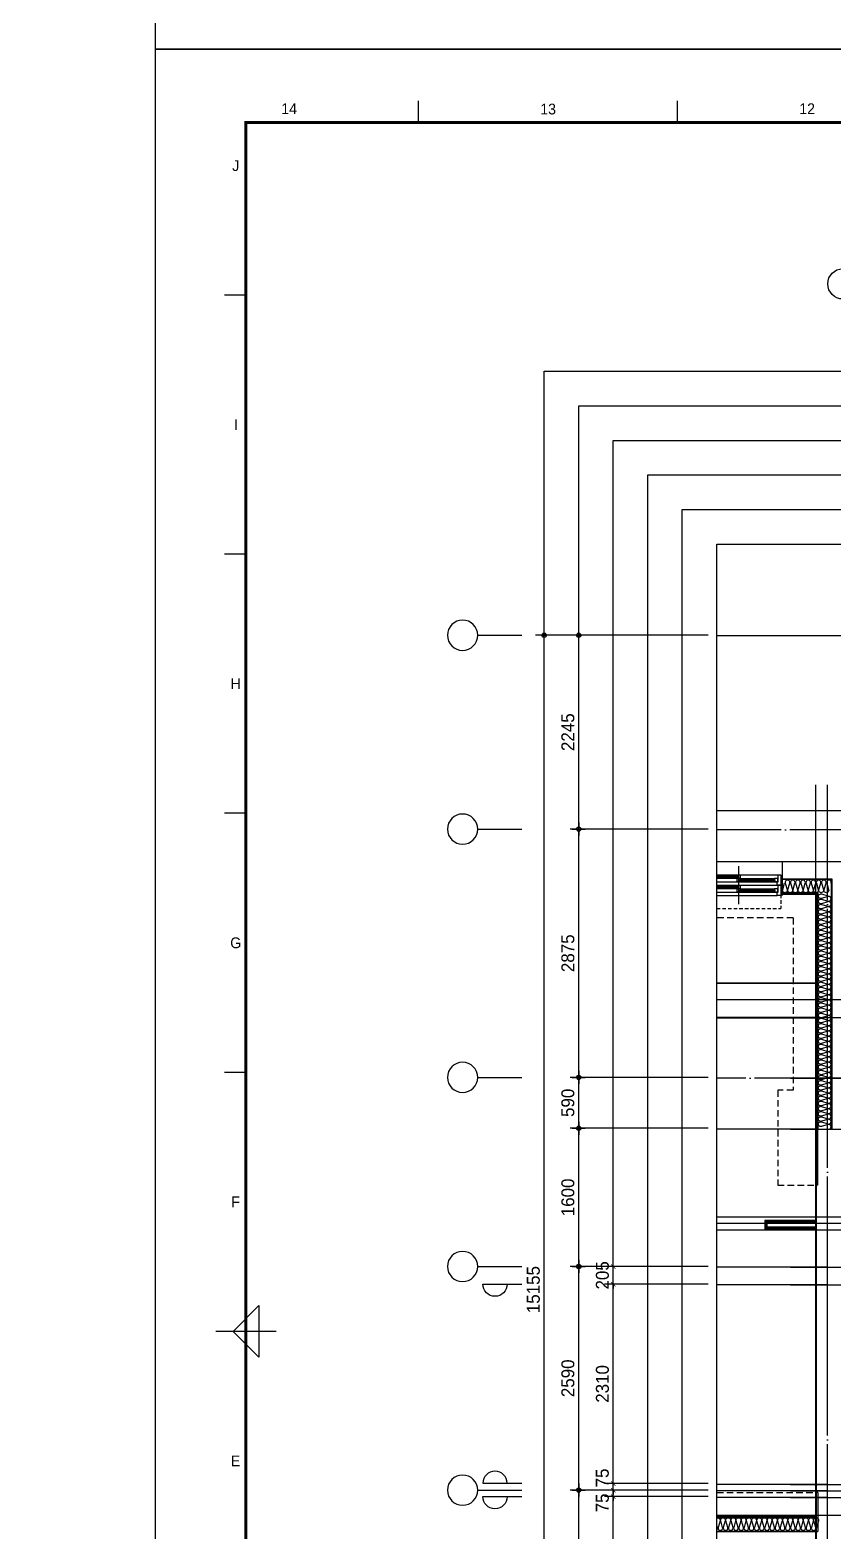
# Model space of a CAD drawing. Header units: millimetres. Extents: x -24416 to 92204, y -190080 to 23760.
# Drawn here: x 48703 to 58015, y -88452 to -71060 of the extents above; entities that cross this region are included whole.
import ezdxf
from ezdxf.enums import TextEntityAlignment as Align
from ezdxf.xclip import XClip

# ---------------------------------------------------------------- set-up
doc = ezdxf.new("R2010")
doc.units = ezdxf.units.MM
doc.header["$LTSCALE"] = 50
doc.header["$XCLIPFRAME"] = 0
for name, pattern in [('AUDIT_D_220706163347-0', [0]), ('CEN', [62, 60, -1, 0, -1]), ('H', [1.3, 0.8, -0.5]), ('HID', [2.3, 1.5, -0.8]), ('HIDDEN', [9.525, 6.35, -3.175]), ('xr-101_102동-2F$0$HID', [2.3, 1.5, -0.8])]:
    doc.linetypes.add(name, pattern=pattern)
doc.layers.get('defpoints').update_dxf_attribs({"color": 139})
for name, color, linetype in [('A-STEEL', 4, 'Continuous'), ('A-치수', 7, 'AUDIT_D_220706163347-0'), ('AA-BORD-FORM', 7, 'Continuous'), ('AA-BORD-TEXT', 3, 'Continuous'), ('AA-XXXX-DIMS', 7, 'Continuous'), ('AA-XXXX-TEXT#LEV', 3, 'Continuous'), ('CEN_CON', 1, 'CEN'), ('CEN_WALL', 12, 'CEN'), ('CONC', 2, 'Continuous'), ('dan1', 7, 'HID'), ('DIM', 7, 'AUDIT_D_220706163347-0'), ('DOOR', 4, 'Continuous'), ('ELE3_CON', 7, 'Continuous'), ('ELEV-ER', 4, 'Continuous'), ('INS', 8, 'Continuous'), ('STAIR', 4, 'Continuous'), ('WAL_DRY', 7, 'Continuous'), ('WID', 4, 'Continuous'), ('WIN', 4, 'Continuous'), ('xr-101_102동-2F$0$AA-DWXM-DOOR(PS점검구)', 4, 'xr-101_102동-2F$0$HID'), ('논슬립', 251, 'Continuous'), ('점형블럭', 252, 'Continuous'), ('커튼박스', 6, 'Continuous'), ('확장', 8, 'HIDDEN')]:
    doc.layers.add(name, color=color, linetype=linetype)
for name, color, linetype, plot in [('AA-XXXX-MC', 153, 'AUDIT_D_220706163347-0', False), ('Def-PrintX', 147, 'Continuous', False), ('Defpoint', 135, 'Continuous', False), ('MC', 135, 'Continuous', False), ('xr-101_102동-2F$0$DEFPOINT', 231, 'Continuous', False)]:
    doc.layers.add(name, color=color, linetype=linetype, plot=plot)
doc.styles.add('HAUD01', font='Dotum.ttf')
doc.styles.add('HAUD02', font='Dotum.ttf', dxfattribs={"width": 0.8})
doc.styles.get("Standard").update_dxf_attribs({"font": 'txt', "bigfont": 'whgtxt.shx'})
doc.styles.add('xr-101_102동-2F$0$HAUD01', font='Dotum.ttf')
doc.styles.add('맑은고딕', font='malgun.ttf', dxfattribs={"width": 0.9})
doc.dimstyles.new('DIM-50', dxfattribs={"dimscale": 50, "dimtxt": 3, "dimasz": 1, "dimexe": 2, "dimexo": 2, "dimgap": 1, "dimtad": 1, "dimdec": 0, "dimzin": 0, "dimdsep": 46, "dimtxsty": '맑은고딕', "dimblk1": 'DIMDOT', "dimblk2": 'DIMDOT', "dimsah": 1, "dimcen": 0.09, "dimdle": 2, "dimclrd": 7, "dimclre": 7, "dimclrt": 3, "dimadec": 0, "dimazin": 0, "dimtfac": 1, "dimtdec": 0, "dimtix": 1, "dimtmove": 2, "dimatfit": 3, "dimldrblk": 'DIMDOT', "dimfxl": 1, "dimtolj": 1, "dimtzin": 0, "dimarcsym": 0})
doc.dimstyles.new('MCDIM-50', dxfattribs={"dimscale": 50, "dimtxt": 3, "dimasz": 1, "dimexe": 2, "dimexo": 2, "dimgap": 1, "dimtad": 1, "dimdec": 0, "dimzin": 0, "dimdsep": 46, "dimtxsty": '맑은고딕', "dimblk1": 'ARCHTICK', "dimblk2": 'ARCHTICK', "dimsah": 1, "dimcen": 0.09, "dimdle": 2, "dimclrd": 7, "dimclre": 7, "dimclrt": 3, "dimadec": 0, "dimazin": 0, "dimtfac": 1, "dimtdec": 0, "dimtix": 1, "dimtmove": 2, "dimatfit": 3, "dimldrblk": 'ARCHTICK', "dimfxl": 1, "dimtolj": 1, "dimtzin": 0, "dimarcsym": 0})

# ---------------------------------------------------------------- blocks, each defined once
blk = doc.blocks.new('WIN_이중창_1000')
at = {"layer": 'Defpoint'}
for p, q in [((-15, 240), (-15, 0)), ((985, 240), (985, 0))]:
    blk.add_line(p, q, dxfattribs=at)
at = {"layer": 'WIN', "color": 8}
for p, q in [((942, 240), (28, 240)), ((465, 196), (73, 196)), ((897, 237), (505, 237)), ((897, 202), (505, 202)), ((930, 158), (40, 158)), ((930, 120), (40, 120)), ((930, 38), (40, 38)), ((930, 0), (40, 0)), ((465, 161), (73, 161)), ((465, 76), (73, 76)), ((465, 41), (73, 41)), ((897, 117), (505, 117)), ((897, 82), (505, 82))]:
    blk.add_line(p, q, dxfattribs=at)
at = {"layer": 'WIN'}
blk.add_line((485, -100), (485, 340), dxfattribs=at)
for points in [[(40, 158), (28, 158), (28, 240), (0, 240), (0, 120), (40, 120), (40, 158)], [(73, 175), (73, 161), (33, 161), (33, 196), (73, 196), (73, 181)], [(472, 181), (472, 175), (66, 175), (66, 181), (472, 181)], [(505, 216), (505, 202), (465, 202), (465, 237), (505, 237), (505, 222)], [(465, 175), (465, 161), (505, 161), (505, 196), (465, 196), (465, 181)], [(904, 222), (904, 216), (498, 216), (498, 222), (904, 222)], [(897, 216), (897, 202), (937, 202), (937, 237), (897, 237), (897, 222)], [(930, 158), (942, 158), (942, 240), (970, 240), (970, 120), (930, 120), (930, 158)], [(40, 38), (28, 38), (28, 120), (0, 120), (0, 0), (40, 0), (40, 38)], [(73, 55), (73, 41), (33, 41), (33, 76), (73, 76), (73, 61)], [(472, 61), (472, 55), (66, 55), (66, 61), (472, 61)], [(505, 96), (505, 82), (465, 82), (465, 117), (505, 117), (505, 102)], [(465, 55), (465, 41), (505, 41), (505, 76), (465, 76), (465, 61)], [(904, 102), (904, 96), (498, 96), (498, 102), (904, 102)], [(897, 96), (897, 82), (937, 82), (937, 117), (897, 117), (897, 102)], [(930, 38), (942, 38), (942, 120), (970, 120), (970, 0), (930, 0), (930, 38)]]:
    blk.add_lwpolyline(points, dxfattribs=at)
blk = doc.blocks.new('insul1')
blk.add_lwpolyline([(0, 0.25, 1.344031), (0.35, 0.25), (0.2, 0.75, -1.344031), (0.55, 0.75), (0.4, 0.25)], format="xyb")
blk = doc.blocks.new('U-121A(확장)1', base_point=(300293, -148733))
at = {"layer": 'CEN_CON'}
for p, q in [((328658, -149033), (328658, -138398)), ((329263, -138698), (319423, -138698)), ((329263, -139288), (325924, -139288))]:
    blk.add_line(p, q, dxfattribs=at)
at = {"layer": 'CEN_WALL'}
for p, q in [((329263, -140888), (326493, -140888)), ((329263, -143478), (324603, -143478))]:
    blk.add_line(p, q, dxfattribs=at)
at = {"layer": 'CONC'}
for p, q in [((328963, -139288), (328133, -139288)), ((328133, -139288), (328133, -139488)), ((328713, -139488), (328133, -139488)), ((328713, -142383), (328713, -139488)), ((328546, -143033), (328546, -142383)), ((328546, -143033), (328533, -143033)), ((328546, -146593), (328533, -146593)), ((328546, -146593), (328546, -147043)), ((326748, -147043), (328546, -147043))]:
    blk.add_line(p, q, dxfattribs=at)
at = {"layer": 'dan1'}
for p, q in [((328263, -139938), (327043, -139938)), ((324913, -146593), (328533, -146593))]:
    blk.add_line(p, q, dxfattribs=at)
blk.add_lwpolyline([(328263, -139938), (328263, -141933), (328083, -141933), (328083, -143033), (328533, -143033)], dxfattribs=at)
at = {"layer": 'ELE3_CON'}
blk.add_line((328133, -139288), (327133, -139288), dxfattribs=at)
at = {"layer": 'INS'}
for p, q in [((328708, -139493), (328118, -139493)), ((328553, -139648), (328118, -139648)), ((328553, -142383), (328553, -139648)), ((328708, -142383), (328708, -139493)), ((328533, -142383), (328533, -143033)), ((328546, -142383), (328533, -142383)), ((328533, -147043), (328533, -146593)), ((326733, -146883), (328533, -146883)), ((326733, -147038), (328533, -147038))]:
    blk.add_line(p, q, dxfattribs=at)
at = {"layer": 'MC'}
for p, q in [((328523, -149033), (328523, -138398)), ((329263, -141093), (326493, -141093)), ((329263, -143403), (324603, -143403)), ((329263, -143553), (324603, -143553)), ((324603, -146853), (329263, -146853))]:
    blk.add_line(p, q, dxfattribs=at)
at = {"layer": 'WAL_DRY'}
for p, q in [((328543, -139658), (328118, -139658)), ((328543, -142383), (328543, -139658)), ((328533, -139668), (328118, -139668)), ((328533, -142383), (328533, -139668)), ((328533, -143443), (327933, -143443)), ((327933, -143443), (327933, -143543)), ((328533, -143456), (327946, -143456)), ((327946, -143456), (327946, -143531)), ((328533, -143468), (327958, -143468)), ((327958, -143468), (327958, -143518)), ((328533, -143543), (327933, -143543)), ((328533, -143531), (327946, -143531)), ((328533, -143518), (327958, -143518)), ((326733, -146863), (328533, -146863)), ((326733, -146873), (328533, -146873))]:
    blk.add_line(p, q, dxfattribs=at)
at = {"layer": '커튼박스', "linetype": 'H'}
for p in [(327148, -139828), (328118, -139668)]:
    blk.add_line(p, (328118, -139828), dxfattribs=at)
at = {"layer": '확장', "ltscale": 0.5, "const_width": 20, "flags": 128}
for points in [[(328533, -140693), (326733, -140693)], [(328533, -141093), (326733, -141093)]]:
    blk.add_lwpolyline(points, dxfattribs=at)
at = {"layer": 'INS', "row_count": 1}
for p, xscale, yscale, zscale, rotation, column_count, row_spacing, column_spacing in [((328703, -139498), 150, 150, 150, 180, 9, -3.155443620884047e-30, 60), ((328703, -142383), 150.0000000000002, 150.0000000000002, 150.0000000000002, 90, 45, -4.733165431326071e-30, 60.00000000000009)]:
    blk.add_blockref('insul1', p, dxfattribs=dict(at, xscale=xscale, yscale=yscale, zscale=zscale, rotation=rotation, column_count=column_count, row_spacing=row_spacing, column_spacing=column_spacing))
at = {"layer": 'INS', "xscale": 150, "yscale": 150, "zscale": 150, "row_count": 1, "column_count": 30, "row_spacing": 0, "column_spacing": 60}
blk.add_blockref('insul1', (326733, -147033), dxfattribs=at)
at = {"layer": 'WIN', "xscale": -1}
blk.add_blockref('WIN_이중창_1000', (328118, -139678), dxfattribs=at)
blk = doc.blocks.new('U-121B(확장)1', base_point=(292392, -178478))
at = {"layer": 'CEN_CON'}
for p, q in [((292092, -168443), (302007, -168443)), ((292092, -169033), (295431, -169033))]:
    blk.add_line(p, q, dxfattribs=at)
at = {"layer": 'CEN_WALL'}
for p, q in [((292092, -170633), (294862, -170633)), ((292092, -173223), (296752, -173223))]:
    blk.add_line(p, q, dxfattribs=at)
at = {"layer": 'CONC'}
for p, q in [((292392, -178478), (292392, -169033)), ((292392, -169033), (293222, -169033))]:
    blk.add_line(p, q, dxfattribs=at)
at = {"layer": 'MC'}
for p, q in [((292092, -170838), (294862, -170838)), ((292092, -173148), (296752, -173148)), ((292092, -173298), (296752, -173298))]:
    blk.add_line(p, q, dxfattribs=at)
blk = doc.blocks.new('FSD 계단문 1100')
at = {"layer": 'DOOR'}
for p, q in [((25, 100), (25, 1150)), ((0, 100), (0, 0)), ((25, 100), (0, 100)), ((0, 0), (0, 100)), ((0, 0), (25, 0)), ((55, 100), (25, 100)), ((25, 70), (25, 100)), ((45, 70), (25, 70)), ((45, 30), (25, 0)), ((45, 30), (45, 70)), ((1075, 70), (1055, 70)), ((1055, 70), (1055, 30)), ((1055, 30), (1075, 0)), ((1100, 100), (1075, 100)), ((1075, 100), (1075, 70)), ((1075, 0), (1100, 0)), ((1100, 0), (1100, 100))]:
    blk.add_line(p, q, dxfattribs=at)
at = {"layer": 'DOOR', "color": 8}
for p, q in [((1055, 70), (45, 70)), ((1075, 100), (55, 100))]:
    blk.add_line(p, q, dxfattribs=at)
at = {"layer": 'DOOR'}
blk.add_lwpolyline([(55, 100), (55, 1150), (25, 1150)], dxfattribs=at)
at = {"layer": 'DOOR', "color": 8}
blk.add_arc((23, 98), 1052, 0.0932, 89.9068, dxfattribs=at)
at = {"layer": 'Def-PrintX'}
blk.add_text('FSD 계단문 1100', height=30, dxfattribs=at).set_placement((560, 44), align=Align.MIDDLE)
blk = doc.blocks.new('AW 1000')
at = {"layer": 'defpoints'}
for p, q in [((-10, 150), (-10, 0)), ((1010, 150), (1010, 0))]:
    blk.add_line(p, q, dxfattribs=at)
at = {"layer": 'WIN', "color": 8}
for p, q in [((30, 150), (970, 150)), ((30, 0), (970, 0))]:
    blk.add_line(p, q, dxfattribs=at)
at = {"layer": 'WIN'}
for p, q in [((30, 87), (970, 87)), ((30, 63), (970, 63))]:
    blk.add_line(p, q, dxfattribs=at)
for points in [[(30, 0), (0, 0), (0, 150), (30, 150)], [(1000, 0), (970, 0), (970, 150), (1000, 150)]]:
    blk.add_lwpolyline(points, close=True, dxfattribs=at)
at = {"layer": 'Def-PrintX'}
blk.add_text('AW 1000', height=30, dxfattribs=at).set_placement((128, 28), align=Align.MIDDLE)
blk = doc.blocks.new('STA-1')
at = {"layer": 'STAIR'}
for p, q in [((-3120, -1210), (-3120, 0)), ((-2860, -1210), (-2860, 0)), ((-2600, -1210), (-2600, 0)), ((-2340, -1210), (-2340, 0)), ((-2080, -1210), (-2080, 0)), ((-1820, -1210), (-1820, 0)), ((-1560, -1210), (-1560, 0)), ((-1300, -1210), (-1300, 0)), ((-3120, -605), (-600, -605)), ((-600, -1995), (-600, -605)), ((-3120, -1275), (-3120, -1260)), ((-3120, -1275), (-3120, -1260)), ((-3120, -1340), (-3120, -1325)), ((-3120, -1340), (-3120, -1325)), ((-3120, -2600), (-3120, -1390)), ((-2860, -1275), (-2860, -1260)), ((-2860, -1340), (-2860, -1325)), ((-2860, -2600), (-2860, -1390)), ((-2600, -1275), (-2600, -1260)), ((-2600, -1340), (-2600, -1325)), ((-2600, -2600), (-2600, -1390)), ((-2340, -1275), (-2340, -1260)), ((-2340, -1340), (-2340, -1325)), ((-2340, -2600), (-2340, -1390)), ((-2080, -1275), (-2080, -1260)), ((-2080, -1340), (-2080, -1325)), ((-2080, -2600), (-2080, -1390)), ((-1820, -1275), (-1820, -1260)), ((-1820, -1340), (-1820, -1325)), ((-1820, -2600), (-1820, -1390)), ((-1560, -1275), (-1560, -1260)), ((-1560, -1340), (-1560, -1325)), ((-1560, -2600), (-1560, -1390)), ((-1300, -1275), (-1300, -1260)), ((-1300, -1340), (-1300, -1325)), ((-1300, -2600), (-1300, -1390)), ((-3120, -1995), (-2080, -1995)), ((-1820, -1995), (-600, -1995))]:
    blk.add_line(p, q, dxfattribs=at)
for points in [[(-1200, -1390), (-1200, -1210), (-3220, -1210), (-3220, -1390)], [(-1250, -1340), (-1250, -1260), (-3170, -1260), (-3170, -1340)], [(-1300, -1325), (-1300, -1275), (-3120, -1275), (-3120, -1325)], [(-2080, -1995), (-2148, -1910), (-2148, -1942), (-2087, -1995), (-2148, -2048), (-2148, -2080)], [(-1820, -1995), (-1752, -1910), (-1752, -1942), (-1813, -1995), (-1752, -2048), (-1752, -2080)]]:
    blk.add_lwpolyline(points, close=True, dxfattribs=at)
blk.add_lwpolyline([(-2157, -2768), (-1956, -2019), (-2000, -2008), (-1900, -1982), (-1944, -1971), (-1743, -1222)], dxfattribs=at)
for centre in [(-3120, -605), (-3120, -1995)]:
    blk.add_circle(centre, 50, dxfattribs=at)
at = {"layer": '논슬립'}
for points in [[(-3120, -100), (-3170, -100), (-3170, -1110), (-3120, -1110)], [(-2860, -100), (-2910, -100), (-2910, -1110), (-2860, -1110)], [(-2600, -100), (-2650, -100), (-2650, -1110), (-2600, -1110)], [(-2340, -100), (-2390, -100), (-2390, -1110), (-2340, -1110)], [(-2080, -100), (-2130, -100), (-2130, -1110), (-2080, -1110)], [(-1820, -100), (-1870, -100), (-1870, -1110), (-1820, -1110)], [(-1560, -100), (-1610, -100), (-1610, -1110), (-1560, -1110)], [(-1300, -100), (-1350, -100), (-1350, -1110), (-1300, -1110)], [(-3120, -2500), (-3070, -2500), (-3070, -1490), (-3120, -1490)], [(-2860, -2500), (-2810, -2500), (-2810, -1490), (-2860, -1490)], [(-2600, -2500), (-2550, -2500), (-2550, -1490), (-2600, -1490)], [(-2340, -2500), (-2290, -2500), (-2290, -1490), (-2340, -1490)], [(-2080, -2500), (-2030, -2500), (-2030, -1490), (-2080, -1490)], [(-1820, -2500), (-1770, -2500), (-1770, -1490), (-1820, -1490)], [(-1560, -2500), (-1510, -2500), (-1510, -1490), (-1560, -1490)], [(-1300, -2500), (-1250, -2500), (-1250, -1490), (-1300, -1490)]]:
    blk.add_lwpolyline(points, dxfattribs=at)
blk = doc.blocks.new('ELE_17(비진입)')
at = {"layer": 'CONC', "extrusion": (0, 0, -1)}
for p, q in [((-570, -992), (-570, -1042)), ((570, -992), (570, -1042))]:
    blk.add_line(p, q, dxfattribs=at)
at = {"layer": 'defpoints'}
blk.add_lwpolyline([(-1350, 1558), (1350, 1558), (1350, -992), (-1350, -992)], close=True, dxfattribs=at)
at = {"layer": 'ELEV-ER', "color": 1, "extrusion": (0, 0, -1)}
for p, q in [((0, 1230), (0, -1227)), ((700, 1039), (-700, 1039)), ((-1150, 0), (1150, 0))]:
    blk.add_line(p, q, dxfattribs=at)
at = {"layer": 'ELEV-ER', "extrusion": (0, 0, -1)}
for p, q in [((-550, 1014), (-550, 1064)), ((-550, 1014), (-550, 1064)), ((-475, 1064), (-525, 1064)), ((-525, 1064), (-525, 1014)), ((-475, 1064), (-525, 1064)), ((-525, 1064), (-525, 1014)), ((-500, 964), (-500, 1114)), ((-500, 1114), (500, 1114)), ((-475, 1014), (-475, 1064)), ((-475, 1014), (-475, 1064)), ((475, 1014), (475, 1064)), ((475, 1064), (525, 1064)), ((500, 1114), (500, 964)), ((525, 1064), (525, 1014)), ((550, 1014), (550, 1064)), ((-525, 1014), (-475, 1014)), ((-525, 1014), (-475, 1014)), ((500, 964), (-500, 964)), ((525, 1014), (475, 1014)), ((-950, -899), (900, 851)), ((950, -899), (-900, 851)), ((-1105, 50), (-1105, -50)), ((-1005, 50), (-1005, -50)), ((1005, 50), (1005, -50)), ((1105, 50), (1105, -50)), ((-560, -819), (-560, -699)), ((-500, -819), (-560, -819)), ((-560, -819), (-500, -819)), ((-500, -699), (-500, -819)), ((500, -819), (500, -699)), ((560, -819), (500, -819)), ((560, -699), (560, -819)), ((-570, -992), (-545, -992)), ((-570, -1042), (-555, -1042)), ((-515, -992), (515, -992)), ((-515, -1042), (515, -1042)), ((545, -992), (570, -992)), ((555, -1042), (570, -1042))]:
    blk.add_line(p, q, dxfattribs=at)
for points in [[(950, 901), (950, -899), (-950, -899), (-950, 901)], [(542, -995), (518, -995), (518, -1039), (542, -1039), (542, -1027), (545, -1027), (545, -1042), (515, -1042), (515, -992), (545, -992), (545, -1007), (542, -1007)], [(-542, -995), (-518, -995), (-518, -1039), (-542, -1039), (-542, -1027), (-545, -1027), (-545, -1042), (-515, -1042), (-515, -992), (-545, -992), (-545, -1007), (-542, -1007)]]:
    blk.add_lwpolyline(points, close=True, dxfattribs=at)
blk.add_lwpolyline([(-500, -699), (-900, -699), (-900, 851), (900, 851), (900, -699), (500, -699)], dxfattribs=at)
at = {"layer": 'ELEV-ER'}
for points in [[(-550, -876), (550, -876), (550, -836), (-550, -836)], [(-555, -1042), (-545, -1042), (-545, -1032), (-555, -1032)], [(-550, -961), (550, -961), (550, -921), (-550, -921)], [(555, -1042), (545, -1042), (545, -1032), (555, -1032)]]:
    blk.add_lwpolyline(points, close=True, dxfattribs=at)
at = {"layer": 'defpoints', "extrusion": (0, 0, -1), "style": '맑은고딕', "text_generation_flag": 2, "width": 0.6}
blk.add_text('ELEV-18인승', height=150, dxfattribs=at).set_placement((0, 801), align=Align.TOP_CENTER)
blk = doc.blocks.new('점형블럭 300x300')
at = {"layer": '점형블럭'}
for p, q in [((-150, 150), (-150, -150)), ((150, 150), (-150, 150)), ((150, 150), (150, -150)), ((150, -150), (-150, -150))]:
    blk.add_line(p, q, dxfattribs=at)
for centre in [(-120, 120), (-120, 72), (-120, 24), (-72, 120), (-72, 72), (-72, 24), (-24, 120), (-24, 72), (-24, 24), (24, 120), (24, 72), (24, 24), (72, 120), (72, 72), (72, 24), (120, 120), (120, 72), (120, 24), (-120, -24), (-120, -72), (-120, -120), (-72, -24), (-72, -72), (-72, -120), (-24, -24), (-24, -72), (-24, -120), (24, -24), (24, -72), (24, -120), (72, -24), (72, -72), (72, -120), (120, -24), (120, -72), (120, -120)]:
    blk.add_circle(centre, 20, dxfattribs=at)
blk = doc.blocks.new('A$C6A5147ED')
at = {"layer": 'WID', "color": 9}
for p, q in [((40, 100), (260, 100)), ((40, 0), (260, 0))]:
    blk.add_line(p, q, dxfattribs=at)
at = {"layer": 'WID'}
for p, q in [((40, 80), (260, 80)), ((40, 20), (260, 20))]:
    blk.add_line(p, q, dxfattribs=at)
at = {"layer": 'WID', "color": 6, "elevation": 0}
for points in [[(0, 0), (40, 0), (40, 100), (0, 100)], [(300, 0), (260, 0), (260, 100), (300, 100)]]:
    blk.add_lwpolyline(points, close=True, dxfattribs=at)
blk = doc.blocks.new('AW 900')
at = {"layer": 'defpoints'}
for p, q in [((-150, 920), (0, 920)), ((-150, 0), (0, 0))]:
    blk.add_line(p, q, dxfattribs=at)
at = {"layer": 'WIN', "color": 8}
for p, q in [((-150, 40), (-150, 880)), ((0, 40), (0, 880))]:
    blk.add_line(p, q, dxfattribs=at)
at = {"layer": 'WIN'}
for p, q in [((-87, 40), (-87, 880)), ((-63, 40), (-63, 880))]:
    blk.add_line(p, q, dxfattribs=at)
for points in [[(0, 910), (0, 880), (-150, 880), (-150, 910)], [(0, 40), (0, 10), (-150, 10), (-150, 40)]]:
    blk.add_lwpolyline(points, close=True, dxfattribs=at)
at = {"layer": 'Def-PrintX'}
blk.add_text('AW 900', height=30, rotation=90, dxfattribs=at).set_placement((-28, 138), align=Align.MIDDLE)
blk = doc.blocks.new('A$C38A1636F')
at = {"layer": 'xr-101_102동-2F$0$AA-DWXM-DOOR(PS점검구)'}
for p, q in [((225, 0), (-225, 0)), ((-225, -30), (225, -30))]:
    blk.add_line(p, q, dxfattribs=at)
for points in [[(-250, 0), (-225, 0), (-225, -30), (-250, -30)], [(250, 0), (225, 0), (225, -30), (250, -30)], [(-210, -146), (-217, -117), (217, -1), (225, -30)]]:
    blk.add_lwpolyline(points, close=True, dxfattribs=at)
blk.add_arc((385, -21), 610, 180.8182, 189.0705, dxfattribs=at)
at = {"layer": 'xr-101_102동-2F$0$DEFPOINT', "style": 'xr-101_102동-2F$0$HAUD01'}
blk.add_text('500x1000', height=30, rotation=180, dxfattribs=at).set_placement((-3, 19), align=Align.MIDDLE_CENTER)
blk = doc.blocks.new('CO-102-28F', base_point=(243441, -43595))
at = {"layer": 'A-STEEL'}
for p, q in [((276761, -39280), (275211, -39280)), ((276761, -39310), (275211, -39310)), ((249381, -41965), (249381, -41045)), ((249411, -41995), (249411, -41045)), ((251211, -41995), (251211, -41145)), ((251241, -41965), (251241, -41145)), ((244221, -41965), (249381, -41965)), ((244221, -41995), (249411, -41995)), ((244401, -43595), (244401, -41995)), ((244431, -43595), (244431, -41995)), ((254011, -41995), (251211, -41995)), ((254011, -41965), (251241, -41965)), ((253801, -43595), (253801, -41995)), ((253831, -43595), (253831, -41995)), ((274931, -45060), (274931, -43780)), ((274961, -45090), (274961, -43780)), ((272461, -45060), (274931, -45060)), ((272461, -45090), (274961, -45090)), ((272641, -46690), (272641, -45090)), ((272671, -46690), (272671, -45090))]:
    blk.add_line(p, q, dxfattribs=at)
at = {"layer": 'CEN_CON'}
for p, q in [((275086, -37895), (275086, -40830)), ((254261, -38070), (243971, -38070)), ((244096, -41045), (244096, -37945)), ((249286, -41045), (249286, -37945)), ((251336, -37945), (251336, -41145)), ((254136, -41145), (254136, -37945)), ((276611, -38020), (274961, -38020)), ((276886, -43775), (276886, -38335)), ((279611, -38460), (276611, -38460)), ((276886, -39295), (275086, -39295)), ((272036, -40580), (272036, -43780)), ((274836, -43780), (274836, -40580)), ((275086, -40705), (271911, -40705)), ((249411, -40920), (243971, -40920)), ((249396, -41995), (249396, -40920)), ((251211, -41020), (254261, -41020)), ((251226, -41995), (251226, -41145)), ((244221, -41980), (249411, -41980)), ((244416, -43595), (244416, -41965)), ((254011, -41980), (251211, -41980)), ((253816, -43595), (253816, -41980)), ((276761, -43650), (279611, -43650)), ((274961, -43655), (271911, -43655)), ((274946, -45090), (274946, -43655)), ((272461, -45075), (274961, -45075)), ((272656, -46690), (272656, -45075))]:
    blk.add_line(p, q, dxfattribs=at)
at = {"layer": 'CONC', "color": 2}
for p, q in [((274961, -37895), (274961, -39560)), ((243971, -40485), (243971, -37945)), ((244421, -37945), (243971, -37945)), ((244421, -37945), (244421, -38195)), ((245341, -37945), (245341, -38195)), ((249801, -37945), (245341, -37945)), ((249801, -37945), (249801, -38195)), ((254261, -37945), (250821, -37945)), ((250821, -37945), (250821, -38195)), ((254261, -40485), (254261, -37945)), ((244221, -40795), (244221, -38195)), ((244421, -38195), (244221, -38195)), ((249161, -38195), (245341, -38195)), ((249161, -39675), (249161, -38195)), ((249411, -39675), (249411, -38195)), ((249801, -38195), (249411, -38195)), ((250821, -38195), (251211, -38195)), ((251211, -38195), (251211, -38925)), ((251461, -38975), (251461, -38195)), ((251461, -38195), (254011, -38195)), ((254011, -38195), (254011, -40895)), ((275211, -38145), (275211, -39560)), ((274961, -39560), (275211, -39560)), ((249411, -39675), (249161, -39675)), ((251211, -40165), (251211, -41145)), ((251461, -40895), (251461, -40115)), ((275211, -40580), (271911, -40580)), ((271911, -40580), (271911, -43580)), ((275211, -40580), (275211, -40830)), ((249411, -40795), (244221, -40795)), ((249411, -41045), (249411, -40795)), ((272161, -43530), (272161, -40830)), ((272161, -40830), (274711, -40830)), ((274711, -40830), (274711, -41610)), ((274961, -40830), (275211, -40830)), ((274961, -41560), (274961, -40830)), ((249411, -41045), (244221, -41045)), ((254011, -40895), (251461, -40895)), ((251211, -41145), (254011, -41145)), ((274711, -42750), (274711, -43530)), ((274961, -43780), (274961, -42800)), ((274711, -43530), (272161, -43530)), ((272461, -43780), (274961, -43780))]:
    blk.add_line(p, q, dxfattribs=at)
at = {"layer": 'CONC', "linetype": 'ByBlock'}
for p, q in [((276611, -37895), (274961, -37895)), ((276811, -37895), (276611, -37895)), ((276811, -38335), (276811, -37895)), ((276561, -38145), (275211, -38145)), ((276561, -38145), (276561, -38585)), ((279611, -38335), (276811, -38335)), ((276761, -38585), (276561, -38585)), ((279611, -38585), (277011, -38585))]:
    blk.add_line(p, q, dxfattribs=at)
at = {"layer": 'CONC'}
for p, q in [((276761, -42405), (276761, -38585)), ((277011, -38585), (277011, -42405)), ((251411, -38975), (251211, -38925)), ((251411, -40115), (251211, -40165)), ((274761, -41610), (274961, -41560)), ((277011, -42405), (276761, -42405)), ((274761, -42750), (274961, -42800)), ((276761, -43775), (276761, -43525)), ((276761, -43525), (279611, -43525)), ((279611, -43775), (276761, -43775)), ((277091, -46690), (277091, -45375)), ((277356, -45375), (277091, -45375))]:
    blk.add_line(p, q, dxfattribs=at)
at = {"layer": 'Defpoint'}
blk.add_circle((277356, -46815), 50, dxfattribs=at)
at = {"layer": 'defpoints'}
for p in [(276811, -37895), (274961, -40580)]:
    blk.add_line(p, (274961, -37895), dxfattribs=at)
at = {"layer": 'ELE3_CON'}
for p, q in [((244421, -38195), (245341, -38195)), ((249801, -38195), (250821, -38195)), ((275211, -39560), (275211, -40580))]:
    blk.add_line(p, q, dxfattribs=at)
at = {"layer": 'WID', "color": 6}
for p, q in [((251211, -38295), (251461, -38295)), ((251461, -38615), (251211, -38615)), ((274711, -43110), (274961, -43110)), ((274961, -43430), (274711, -43430))]:
    blk.add_line(p, q, dxfattribs=at)
for name, p, rotation in [('STA-1', (244221, -40795), 180), ('ELE_17(비진입)', (252453, -39545), 270), ('A$C6A5147ED', (251211, -38305), 270), ('STA-1', (277011, -38585), 90), ('ELE_17(비진입)', (273720, -42180), 90), ('A$C6A5147ED', (274961, -43420), 90)]:
    blk.add_blockref(name, p, dxfattribs=dict(rotation=rotation))
at = {"layer": 'AA-XXXX-TEXT#LEV'}
for p in [(275986, -39280), (246814, -41965), (252626, -41965), (273696, -45060)]:
    blk.add_blockref('A$C38A1636F', p, dxfattribs=at)
for p, rotation in [((244401, -42793), 89.99999999999999), ((253831, -42798), 270), ((272641, -45868), 89.99999999999999)]:
    blk.add_blockref('A$C38A1636F', p, dxfattribs=dict(at, rotation=rotation))
at = {"layer": 'DOOR', "rotation": 90}
blk.add_blockref('FSD 계단문 1100', (249261, -40785), dxfattribs=at)
at = {"layer": 'DOOR', "xscale": -1, "rotation": 270}
blk.add_blockref('FSD 계단문 1100', (276911, -43515), dxfattribs=at)
at = {"layer": 'WIN', "rotation": 270}
blk.add_blockref('AW 900', (244421, -38095), dxfattribs=at)
at = {"layer": 'WIN'}
blk.add_blockref('AW 1000', (249811, -38095), dxfattribs=at)
at = {"layer": 'WIN', "xscale": -1.000000000000001, "rotation": 90}
blk.add_blockref('AW 1000', (275111, -39570), dxfattribs=at)
at = {"layer": '점형블럭', "extrusion": (0, 0, -1), "zscale": -1}
for p, rotation in [((-250761, -40320), 90), ((-250761, -40620), 90), ((-275411, -41105), 270), ((-275411, -41405), 270)]:
    blk.add_blockref('점형블럭 300x300', p, dxfattribs=dict(at, rotation=rotation))
at = {"layer": 'Def-PrintX', "style": 'HAUD02', "width": 0.8}
blk.add_text('AV', height=100, rotation=90, dxfattribs=at).set_placement((275961, -38943), align=Align.MIDDLE_CENTER)
for s, p in [('AV/PS', (246667, -41545)), ('EPS/TPS', (252468, -41560)), ('PS', (244116, -42685)), ('PS', (254025, -42879))]:
    blk.add_text(s, height=100, dxfattribs=at).set_placement(p)
for s, p in [('EPS/TPS', (273581, -44380)), ('PS', (272246, -45880))]:
    blk.add_text(s, height=100, dxfattribs=at).set_placement(p, align=Align.MIDDLE_CENTER)
blk = doc.blocks.new('중심')
at = {"layer": 'DIM'}
blk.add_line((-350, 0), (0, 0), dxfattribs=at)
blk.add_circle((-470, 0), 120, dxfattribs=at)
blk = doc.blocks.new('DIMDOT')
at = {"layer": 'AA-XXXX-DIMS'}
for p, q in [((-1.5, 0), (1.5, 0)), ((0, -1.5), (0, 1.5))]:
    blk.add_line(p, q, dxfattribs=at)
for radius in [0.5, 0.25]:
    blk.add_circle((0, 0), radius, dxfattribs=at)
blk = doc.blocks.new('*D131')
at = {"layer": 'defpoints', "color": 0, "transparency": 16777216}
for p in [(4904, -111728), (6504, -111728), (6504, -115303)]:
    blk.add_point(p, dxfattribs=at)
at = {"layer": 'DIM', "color": 7, "lineweight": -2, "transparency": 16777216}
for p, q in [((6404, -111728), (4804, -111728)), ((4904, -115253), (4904, -111778)), ((6404, -115303), (4804, -115303))]:
    blk.add_line(p, q, dxfattribs=at)
at = {"layer": 'DIM', "color": 7, "lineweight": -2, "transparency": 16777216, "xscale": 50, "yscale": 50, "zscale": 50}
for p, rotation in [((4904, -111728), 90), ((4904, -115303), 270)]:
    blk.add_blockref('DIMDOT', p, dxfattribs=dict(at, rotation=rotation))
at = {"layer": 'DIM', "color": 3, "transparency": 16777216, "insert": (4779, -113516), "char_height": 150, "attachment_point": 5, "rotation": 90, "style": 'HAUD01'}
blk.add_mtext('\\A1;3575', dxfattribs=at)
blk = doc.blocks.new('*D132')
at = {"layer": 'defpoints', "color": 0, "transparency": 16777216}
for p in [(4904, -109138), (6504, -109138), (6504, -111728)]:
    blk.add_point(p, dxfattribs=at)
at = {"layer": 'DIM', "color": 7, "lineweight": -2, "transparency": 16777216}
for p, q in [((6404, -109138), (4804, -109138)), ((4904, -111678), (4904, -109188)), ((6404, -111728), (4804, -111728))]:
    blk.add_line(p, q, dxfattribs=at)
at = {"layer": 'DIM', "color": 7, "lineweight": -2, "transparency": 16777216, "xscale": 50, "yscale": 50, "zscale": 50}
for p, rotation in [((4904, -109138), 90), ((4904, -111728), 270)]:
    blk.add_blockref('DIMDOT', p, dxfattribs=dict(at, rotation=rotation))
at = {"layer": 'DIM', "color": 3, "transparency": 16777216, "insert": (4779, -110433), "char_height": 150, "attachment_point": 5, "rotation": 90, "style": 'HAUD01'}
blk.add_mtext('\\A1;2590', dxfattribs=at)
blk = doc.blocks.new('*D133')
at = {"layer": 'defpoints', "color": 0, "transparency": 16777216}
for p in [(4904, -107538), (6504, -107538), (6504, -109138)]:
    blk.add_point(p, dxfattribs=at)
at = {"layer": 'DIM', "color": 7, "lineweight": -2, "transparency": 16777216}
for p, q in [((6404, -107538), (4804, -107538)), ((4904, -109088), (4904, -107588)), ((6404, -109138), (4804, -109138))]:
    blk.add_line(p, q, dxfattribs=at)
at = {"layer": 'DIM', "color": 7, "lineweight": -2, "transparency": 16777216, "xscale": 50, "yscale": 50, "zscale": 50}
for p, rotation in [((4904, -107538), 90), ((4904, -109138), 270)]:
    blk.add_blockref('DIMDOT', p, dxfattribs=dict(at, rotation=rotation))
at = {"layer": 'DIM', "color": 3, "transparency": 16777216, "insert": (4779, -108338), "char_height": 150, "attachment_point": 5, "rotation": 90, "style": 'HAUD01'}
blk.add_mtext('\\A1;1600', dxfattribs=at)
blk = doc.blocks.new('*D134')
at = {"layer": 'defpoints', "color": 0, "transparency": 16777216}
for p in [(4904, -106948), (6504, -106948), (6504, -107538)]:
    blk.add_point(p, dxfattribs=at)
at = {"layer": 'DIM', "color": 7, "lineweight": -2, "transparency": 16777216}
for p, q in [((6404, -106948), (4804, -106948)), ((4904, -107488), (4904, -106998)), ((6404, -107538), (4804, -107538))]:
    blk.add_line(p, q, dxfattribs=at)
at = {"layer": 'DIM', "color": 7, "lineweight": -2, "transparency": 16777216, "xscale": 50, "yscale": 50, "zscale": 50}
for p, rotation in [((4904, -106948), 90), ((4904, -107538), 270)]:
    blk.add_blockref('DIMDOT', p, dxfattribs=dict(at, rotation=rotation))
at = {"layer": 'DIM', "color": 3, "transparency": 16777216, "insert": (4779, -107243), "char_height": 150, "attachment_point": 5, "rotation": 90, "style": 'HAUD01'}
blk.add_mtext('\\A1;590', dxfattribs=at)
blk = doc.blocks.new('*D135')
at = {"layer": 'defpoints', "color": 0, "transparency": 16777216}
for p in [(4904, -104073), (6504, -104073), (6504, -106948)]:
    blk.add_point(p, dxfattribs=at)
at = {"layer": 'DIM', "color": 7, "lineweight": -2, "transparency": 16777216}
for p, q in [((6404, -104073), (4804, -104073)), ((4904, -106898), (4904, -104123)), ((6404, -106948), (4804, -106948))]:
    blk.add_line(p, q, dxfattribs=at)
at = {"layer": 'DIM', "color": 7, "lineweight": -2, "transparency": 16777216, "xscale": 50, "yscale": 50, "zscale": 50}
for p, rotation in [((4904, -104073), 90), ((4904, -106948), 270)]:
    blk.add_blockref('DIMDOT', p, dxfattribs=dict(at, rotation=rotation))
at = {"layer": 'DIM', "color": 3, "transparency": 16777216, "insert": (4779, -105511), "char_height": 150, "attachment_point": 5, "rotation": 90, "style": 'HAUD01'}
blk.add_mtext('\\A1;2875', dxfattribs=at)
blk = doc.blocks.new('*D136')
at = {"layer": 'defpoints', "color": 0, "transparency": 16777216}
for p in [(4904, -101828), (6504, -101828), (6504, -104073)]:
    blk.add_point(p, dxfattribs=at)
at = {"layer": 'DIM', "color": 7, "lineweight": -2, "transparency": 16777216}
for p, q in [((6404, -101828), (4804, -101828)), ((4904, -104023), (4904, -101878)), ((6404, -104073), (4804, -104073))]:
    blk.add_line(p, q, dxfattribs=at)
at = {"layer": 'DIM', "color": 7, "lineweight": -2, "transparency": 16777216, "xscale": 50, "yscale": 50, "zscale": 50}
for p, rotation in [((4904, -101828), 90), ((4904, -104073), 270)]:
    blk.add_blockref('DIMDOT', p, dxfattribs=dict(at, rotation=rotation))
at = {"layer": 'DIM', "color": 3, "transparency": 16777216, "insert": (4779, -102951), "char_height": 150, "attachment_point": 5, "rotation": 90, "style": 'HAUD01'}
blk.add_mtext('\\A1;2245', dxfattribs=at)
blk = doc.blocks.new('*D137')
at = {"layer": 'defpoints', "color": 0, "transparency": 16777216}
for p in [(4504, -101828), (6504, -101828), (6504, -116983)]:
    blk.add_point(p, dxfattribs=at)
at = {"layer": 'DIM', "color": 7, "lineweight": -2, "transparency": 16777216}
for p, q in [((6404, -101828), (4404, -101828)), ((4504, -116933), (4504, -101878)), ((6404, -116983), (4404, -116983))]:
    blk.add_line(p, q, dxfattribs=at)
at = {"layer": 'DIM', "color": 7, "lineweight": -2, "transparency": 16777216, "xscale": 50, "yscale": 50, "zscale": 50}
for p, rotation in [((4504, -101828), 90), ((4504, -116983), 270)]:
    blk.add_blockref('DIMDOT', p, dxfattribs=dict(at, rotation=rotation))
at = {"layer": 'DIM', "color": 3, "transparency": 16777216, "insert": (4379, -109406), "char_height": 150, "attachment_point": 5, "rotation": 90, "style": 'HAUD01'}
blk.add_mtext('\\A1;15155', dxfattribs=at)
blk = doc.blocks.new('_ArchTick')
at = {"color": 0, "linetype": 'ByBlock', "const_width": 0.15}
blk.add_lwpolyline([(-0.5, -0.5), (0.5, 0.5)], dxfattribs=at)
blk = doc.blocks.new('*D139')
at = {"layer": 'defpoints', "color": 0, "linetype": 'ByBlock', "transparency": 16777216}
for p in [(5304, -111803), (6504, -111803), (6504, -115103)]:
    blk.add_point(p, dxfattribs=at)
at = {"layer": 'DIM', "color": 7, "linetype": 'ByBlock', "lineweight": -2, "transparency": 16777216}
for p, q in [((6404, -111803), (5204, -111803)), ((5304, -115203), (5304, -111703)), ((6404, -115103), (5204, -115103))]:
    blk.add_line(p, q, dxfattribs=at)
at = {"layer": 'DIM', "color": 7, "linetype": 'ByBlock', "lineweight": -2, "transparency": 16777216, "xscale": 50, "yscale": 50, "zscale": 50}
for p, rotation in [((5304, -111803), 90), ((5304, -115103), 270)]:
    blk.add_blockref('_ArchTick', p, dxfattribs=dict(at, rotation=rotation))
at = {"layer": 'DIM', "color": 3, "linetype": 'ByBlock', "transparency": 16777216, "insert": (5179, -113453), "char_height": 150, "attachment_point": 5, "rotation": 90, "style": 'HAUD01'}
blk.add_mtext('\\A1;3300', dxfattribs=at)
blk = doc.blocks.new('*D140')
at = {"layer": 'defpoints', "color": 0, "linetype": 'ByBlock', "transparency": 16777216}
for p in [(5304, -111728), (6504, -111728), (6504, -111803)]:
    blk.add_point(p, dxfattribs=at)
at = {"layer": 'DIM', "color": 7, "linetype": 'ByBlock', "lineweight": -2, "transparency": 16777216}
for p, q in [((6404, -111728), (5204, -111728)), ((6404, -111803), (5204, -111803)), ((5304, -111728), (5304, -111678)), ((5304, -111803), (5304, -111728)), ((5304, -111803), (5304, -111853))]:
    blk.add_line(p, q, dxfattribs=at)
at = {"layer": 'DIM', "color": 7, "linetype": 'ByBlock', "lineweight": -2, "transparency": 16777216, "xscale": 50, "yscale": 50, "zscale": 50}
for p, rotation in [((5304, -111728), 270), ((5304, -111803), 90)]:
    blk.add_blockref('_ArchTick', p, dxfattribs=dict(at, rotation=rotation))
at = {"layer": 'DIM', "color": 3, "linetype": 'ByBlock', "transparency": 16777216, "insert": (5178, -111876), "char_height": 150, "attachment_point": 5, "rotation": 90, "style": 'HAUD01'}
blk.add_mtext('\\A1;75', dxfattribs=at)
blk = doc.blocks.new('*D316')
at = {"layer": 'defpoints', "color": 0, "linetype": 'ByBlock', "transparency": 16777216}
for p in [(5304, -111653), (6504, -111653), (6504, -111728)]:
    blk.add_point(p, dxfattribs=at)
at = {"layer": 'DIM', "color": 7, "linetype": 'ByBlock', "lineweight": -2, "transparency": 16777216}
for p, q in [((6404, -111653), (5204, -111653)), ((5304, -111653), (5304, -111603)), ((5304, -111728), (5304, -111653)), ((6404, -111728), (5204, -111728)), ((5304, -111728), (5304, -111778))]:
    blk.add_line(p, q, dxfattribs=at)
at = {"layer": 'DIM', "color": 7, "linetype": 'ByBlock', "lineweight": -2, "transparency": 16777216, "xscale": 50, "yscale": 50, "zscale": 50}
for p, rotation in [((5304, -111653), 270), ((5304, -111728), 90)]:
    blk.add_blockref('_ArchTick', p, dxfattribs=dict(at, rotation=rotation))
at = {"layer": 'DIM', "color": 3, "linetype": 'ByBlock', "transparency": 16777216, "insert": (5178, -111587), "char_height": 150, "attachment_point": 5, "rotation": 90, "style": 'HAUD01'}
blk.add_mtext('\\A1;75', dxfattribs=at)
blk = doc.blocks.new('*D317')
at = {"layer": 'defpoints', "color": 0, "linetype": 'ByBlock', "transparency": 16777216}
for p in [(5304, -109343), (6504, -109343), (6504, -111653)]:
    blk.add_point(p, dxfattribs=at)
at = {"layer": 'DIM', "color": 7, "linetype": 'ByBlock', "lineweight": -2, "transparency": 16777216}
for p, q in [((6404, -109343), (5204, -109343)), ((5304, -111753), (5304, -109243)), ((6404, -111653), (5204, -111653))]:
    blk.add_line(p, q, dxfattribs=at)
at = {"layer": 'DIM', "color": 7, "linetype": 'ByBlock', "lineweight": -2, "transparency": 16777216, "xscale": 50, "yscale": 50, "zscale": 50}
for p, rotation in [((5304, -109343), 90), ((5304, -111653), 270)]:
    blk.add_blockref('_ArchTick', p, dxfattribs=dict(at, rotation=rotation))
at = {"layer": 'DIM', "color": 3, "linetype": 'ByBlock', "transparency": 16777216, "insert": (5179, -110498), "char_height": 150, "attachment_point": 5, "rotation": 90, "style": 'HAUD01'}
blk.add_mtext('\\A1;2310', dxfattribs=at)
blk = doc.blocks.new('*D318')
at = {"layer": 'defpoints', "color": 0, "linetype": 'ByBlock', "transparency": 16777216}
for p in [(5304, -109138), (6504, -109138), (6504, -109343)]:
    blk.add_point(p, dxfattribs=at)
at = {"layer": 'DIM', "color": 7, "linetype": 'ByBlock', "lineweight": -2, "transparency": 16777216}
for p, q in [((6404, -109138), (5204, -109138)), ((5304, -109138), (5304, -109088)), ((5304, -109343), (5304, -109138)), ((6404, -109343), (5204, -109343)), ((5304, -109343), (5304, -109393))]:
    blk.add_line(p, q, dxfattribs=at)
at = {"layer": 'DIM', "color": 7, "linetype": 'ByBlock', "lineweight": -2, "transparency": 16777216, "xscale": 50, "yscale": 50, "zscale": 50}
for p, rotation in [((5304, -109138), 270), ((5304, -109343), 90)]:
    blk.add_blockref('_ArchTick', p, dxfattribs=dict(at, rotation=rotation))
at = {"layer": 'DIM', "color": 3, "linetype": 'ByBlock', "transparency": 16777216, "insert": (5179, -109241), "char_height": 150, "attachment_point": 5, "rotation": 90, "style": 'HAUD01'}
blk.add_mtext('\\A1;205', dxfattribs=at)
blk = doc.blocks.new('XR-FORM 청주월명')
at = {"layer": 'AA-BORD-FORM', "color": 2}
for p, q in [((61, 577), (61, 582)), ((121, 577), (121, 582)), ((21, 537), (16, 537)), ((21, 477), (16, 477)), ((21, 417), (16, 417)), ((21, 357), (16, 357)), ((28, 297), (14, 297))]:
    blk.add_line(p, q, dxfattribs=at)
at = {"layer": 'AA-BORD-FORM', "color": 1}
blk.add_lwpolyline([(0, 0), (841, 0), (841, 594), (0, 594)], close=True, dxfattribs=at)
at = {"layer": 'AA-BORD-FORM', "color": 2, "const_width": 0.682}
blk.add_lwpolyline([(21, 17), (21, 577), (821, 577), (821, 17)], close=True, dxfattribs=at)
at = {"layer": 'AA-BORD-FORM', "color": 2}
blk.add_lwpolyline([(24, 291), (18, 297), (24, 303)], close=True, dxfattribs=at)
at = {"layer": 'AA-BORD-TEXT', "color": 7, "style": 'HAUD01'}
for s, p in [('14', (31, 580.17)), ('13', (91, 580.1)), ('12', (151, 580.17)), ('J', (18.63, 567)), ('I', (18.67, 507)), ('H', (18.63, 447)), ('G', (18.63, 387)), ('F', (18.61, 327)), ('E', (18.61, 267))]:
    blk.add_text(s, height=2.5, dxfattribs=at).set_placement(p, align=Align.MIDDLE_CENTER)
blk = doc.blocks.new('DIM-1108')
at = {"layer": 'DIM'}
for points in [[(4074.3, -109343.4, -1), (3794.3, -109343.4), (4244.3, -109343.4)], [(4074.3, -111648.4, 1), (3794.3, -111648.4), (4244.3, -111648.4)], [(4074.3, -111803.4, -1), (3794.3, -111803.4), (4244.3, -111803.4)]]:
    blk.add_lwpolyline(points, format="xyb", dxfattribs=at)
at = {"layer": 'A-치수', "yscale": 1.458333333333333, "zscale": 1.458333333333333}
for p, xscale, rotation in [((7963.9, -98444.9), 1.458333333333333, 270), ((4244.3, -101828.4), -1.458333333333333, 180), ((4244.3, -104073.4), -1.458333333333333, 180), ((4244.3, -106948.4), -1.458333333333333, 180), ((4244.3, -109138.4), -1.458333333333333, 180), ((4244.3, -111728.4), -1.458333333333333, 180)]:
    blk.add_blockref('중심', p, dxfattribs=dict(at, xscale=xscale, rotation=rotation))
at = {"layer": 'DIM'}
for base, p1, p2, picture, middle in [((4504.1, -101828.4), (6504.1, -116983.4), (6504.1, -101828.4), '*D137', (4379, -109405.9)), ((4904.1, -101828.4), (6504.1, -104073.4), (6504.1, -101828.4), '*D136', (4779, -102950.9)), ((4904.1, -104073.4), (6504.1, -106948.4), (6504.1, -104073.4), '*D135', (4779, -105510.9)), ((4904.1, -106948.4), (6504.1, -107538.4), (6504.1, -106948.4), '*D134', (4779, -107243.4)), ((4904.1, -107538.4), (6504.1, -109138.4), (6504.1, -107538.4), '*D133', (4779, -108338.4)), ((4904.1, -109138.4), (6504.1, -111728.4), (6504.1, -109138.4), '*D132', (4779, -110433.4)), ((4904.1, -111728.4), (6504.1, -115303.4), (6504.1, -111728.4), '*D131', (4779, -113515.9))]:
    dim = blk.add_linear_dim(base=base, p1=p1, p2=p2, angle=90, dimstyle='DIM-50', override={"dimscale": 50, "dimtxsty": 'HAUD01'}, dxfattribs=at)
    dim.commit()
    dim.dimension.update_dxf_attribs({"geometry": picture, "text_midpoint": middle})
at = {"layer": 'DIM', "linetype": 'ByBlock'}
for base, p1, p2, picture, middle in [((5304.1, -109138.4), (6504.1, -109343.4), (6504.1, -109138.4), '*D318', (5179, -109240.9)), ((5304.1, -109343.4), (6504.1, -111653.4), (6504.1, -109343.4), '*D317', (5179, -110498.4)), ((5304.1, -111803.4), (6504.1, -115103.4), (6504.1, -111803.4), '*D139', (5179, -113453.4))]:
    dim = blk.add_linear_dim(base=base, p1=p1, p2=p2, angle=90, dimstyle='MCDIM-50', override={"dimtxsty": 'HAUD01'}, dxfattribs=at)
    dim.commit()
    dim.dimension.update_dxf_attribs({"geometry": picture, "text_midpoint": middle})
for base, p1, p2, picture, middle in [((5304.1, -111653.4), (6504.1, -111728.4), (6504.1, -111653.4), '*D316', (5177.8, -111587.3)), ((5304.1, -111728.4), (6504.1, -111803.4), (6504.1, -111728.4), '*D140', (5177.8, -111876.1))]:
    dim = blk.add_linear_dim(base=base, p1=p1, p2=p2, angle=90, dimstyle='MCDIM-50', override={"dimtxsty": 'HAUD01'}, dxfattribs=at)
    dim.commit()
    dim.dimension.update_dxf_attribs({"geometry": picture, "text_midpoint": middle, "dimtype": 128})

msp = doc.modelspace()

# ---------------------------------------------------------------- linework, layer by layer
at = {"layer": 'AA-XXXX-MC'}
for p, q in [((57938, -85592), (56658, -85592)), ((57938, -87902), (56658, -87902)), ((57938, -88052), (56658, -88052))]:
    msp.add_line(p, q, dxfattribs=at)
at = {"layer": 'CEN_CON'}
for p, q in [((71403, -78077), (56658, -78077)), ((66703, -80322), (56658, -80322)), ((60093, -83197), (56658, -83197)), ((57803, -83787), (56658, -83787)), ((57938, -85387), (56658, -85387)), ((57938, -87977), (56658, -87977))]:
    msp.add_line(p, q, dxfattribs=at)
at = {"layer": 'defpoints'}
for points in [[(54658, -75012), (84983, -75012), (84983, -95532), (54658, -95532)], [(55058, -75412), (84583, -75412), (84583, -95132), (55058, -95132)], [(55458, -75812), (84183, -75812), (84183, -94732), (55458, -94732)], [(55858, -76212), (83783, -76212), (83783, -94332), (55858, -94332)], [(56258, -76612), (83383, -76612), (83383, -93932), (56258, -93932)], [(56658, -77012), (82983, -77012), (82983, -93532), (56658, -93532)]]:
    msp.add_lwpolyline(points, close=True, dxfattribs=at)

# ---------------------------------------------------------------- block references
msp.add_blockref('DIM-1108', (50154, 23760))
for p, xscale, yscale, zscale in [((50154, -71280), 40, 40, 40), ((50154, -100980), 50, 50, 50)]:
    msp.add_blockref('XR-FORM 청주월명', p, dxfattribs=dict(xscale=xscale, yscale=yscale, zscale=zscale))
ref = msp.add_blockref('CO-102-28F', (38233, -83212))
XClip(ref).set_block_clipping_path([(261941.6864388323, -53915.4314148592), (288266.4609298514, -37395.4314165701)])
ref = msp.add_blockref('U-121B(확장)1', (57813, -93232))
XClip(ref).set_block_clipping_path([(291236.9970359709, -178777.7726251345), (317561.77152699, -162257.7726268454)])
ref = msp.add_blockref('U-121A(확장)1', (29573, -90137))
XClip(ref).set_block_clipping_path([(327378.4650932478, -152128.3113325507), (353703.2395842669, -135608.3113342617)])

doc.saveas('drawing.dxf')
